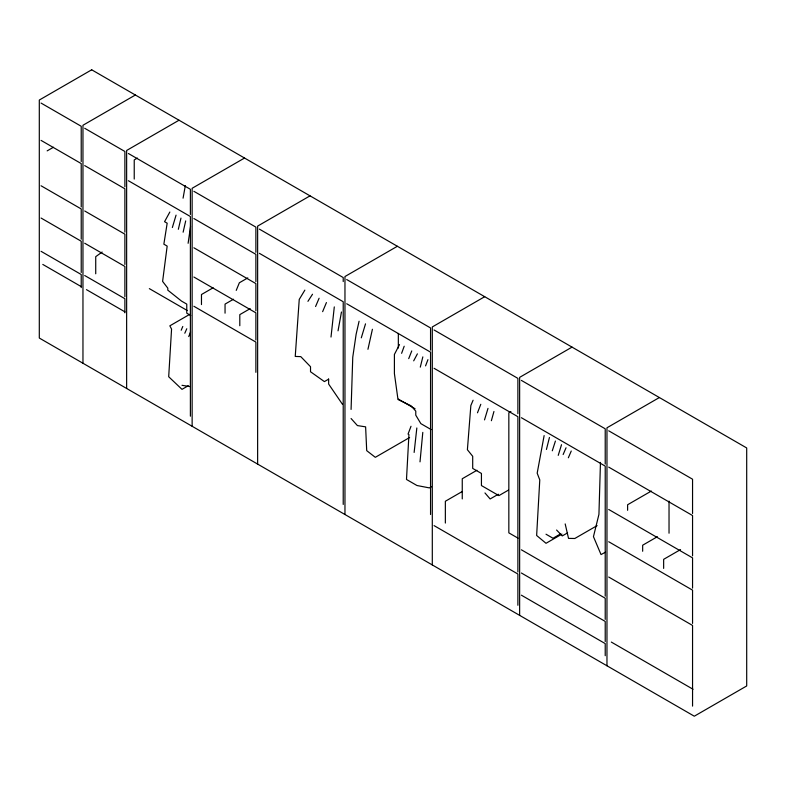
<?xml version="1.0" encoding="UTF-8"?>
<svg xmlns="http://www.w3.org/2000/svg" width="786" height="786" viewBox="0 0 786 786"><rect width="100%" height="100%" fill="white"/><g stroke="black" fill="none" stroke-linecap="round" stroke-linejoin="round"><path stroke-width="1.18" d="M600.465 462.394L598.932 514.378L593.45 536.651L601.035 554.582L605.426 552.194M351.077 409.437L352.757 357.217L356.127 334.256L359.084 321.228M420.009 461.863L422.799 432.379M331.004 337.047L334.296 306.904M414.134 452.441L416.835 427.967M188.119 243.296L190.556 226.388M183.069 198.18L185.329 185.614M338.039 330.827L341.468 312.003M544.128 435.591L537.182 473.172L539.776 479.922L536.642 535.482L546.015 543.293L561.951 534.097M367.946 349.298L372.417 329.265M183.128 232.194L185.692 220.905M178.343 229.296L180.986 218.086M420.294 367.15L422.839 356.883M546.437 449.454L549.434 437.497M491.378 420.707L493.942 411.491M172.36 227.518L176.064 215.138M361.295 337.852L365.519 323.852M484.51 419.891L487.998 408.376M558.237 455.369L561.509 444.709M552.293 450.791L555.417 441.044M401.617 353.327L404.191 346.233M411.009 426.277L408.062 434.069L408.936 434.57L406.49 479.46L416.963 485.512L429.392 487.9L431.485 486.701M425.56 365.883L427.928 359.664M477.485 412.797L480.796 404.289M408.72 358.632L411.756 350.929M188.738 336.565L190.566 331.957M236.232 290.388L239.357 282.773L247.806 277.89M322.633 311.669L326.426 302.571M181.193 330.248L182.784 326.475M473.093 400.231L470.853 405.507L467.395 449.73L472.7 456.302L472.7 468.407L481.435 473.447L481.435 485.552L498.894 495.632L508.444 490.12M315.579 306.511L319.106 298.238M563.14 454.524L566.038 447.774M568.347 457.776L571.255 451.026M184.808 333.225L186.773 328.745M399.524 344.573L394.405 354.437L394.405 373.596L397.991 399.514L411.039 405.802L415.774 411.127L415.774 415.165L420.854 423.634L431.18 429.598M413.691 360.843L417.395 353.847M169.845 212.024L164.559 221.691L167.172 223.204L163.861 244.171L167.172 246.087L162.604 281.398L167.791 288.128L167.791 290.152L181.517 301.087L186.763 304.113L186.763 313.182L190.752 315.491M304.86 290.122L299.24 299.427L295.241 356.431L300.773 356.628L310.519 366.708L310.519 371.749L324.402 381.603L328.558 379.206M307.935 301.343L312.514 294.229M135.369 95.008L82.962 125.259L82.962 363.25M47.16 150.873L53.448 147.247M179.031 120.219L126.634 150.47L126.634 388.461M137.393 158.065L134.229 159.902L134.229 179.061M244.534 158.035L192.138 188.286L192.138 426.277M102.141 252.041L95.725 256.668L95.725 273.803M310.038 195.852L257.631 226.103L257.631 464.094M213.134 287.784L201.471 294.524L201.471 304.604M189.76 314.331L169.845 325.826L171.564 329.098L168.695 376.74L181.998 389.355L188.286 385.73M233.511 299.22L225.051 304.103L225.051 313.182M250.194 308.633L239.799 314.636L239.799 325.728M397.362 246.273L344.966 276.525L344.966 514.516M484.697 296.695L432.3 326.947L432.3 564.938M409.624 437.517L375.315 457.324L366.708 450.653L365.618 426.857L357.414 425.58L351.077 418.516M572.031 347.117L519.634 377.368L519.634 615.359M510.92 411.599L508.837 412.797L508.837 532.859L518.092 538.194M476.925 470.274L462.256 478.743L462.256 498.914M462.129 491.574L445.357 501.262L445.357 523.063M659.366 397.539L606.969 427.79L606.969 665.781M498.344 494.227L490.14 498.963L484.962 492.95M560.438 533.959L553.01 538.253L546.015 534.215M567.571 532.869L562.265 535.934L556.586 530.029M651.358 491.044L627.611 504.75L627.611 510.301M597.114 525.608L574.812 538.489L568.524 538.381L565.183 523.918M657.401 536.7L642.663 545.209L642.663 551.261M680.548 549.581L663.649 559.337L663.649 568.416M181.998 385.317L190.35 386.633M41.049 103.074L81.223 126.271L81.223 161.562M84.711 128.285L124.886 151.482L124.886 186.773M128.383 153.496L190.389 189.298L190.389 214.509M193.877 191.312L255.882 227.115L255.882 252.326M259.38 229.129L343.217 277.537L343.217 281.565M346.714 279.551L430.551 327.959L430.551 350.143M434.049 329.973L517.886 378.38L517.886 413.672M521.383 380.395L605.22 428.802L605.22 464.094M608.718 430.816L692.554 479.214L692.554 513.504M259.38 253.328L343.217 301.736L343.217 504.435M346.714 303.75L430.551 352.157L430.551 514.516M128.383 180.721L190.389 216.523L190.389 416.197M193.877 218.537L255.882 254.34L255.882 281.565M608.718 467.12L692.554 515.528L692.554 555.859M41.049 140.389L81.223 163.576L81.223 206.944M84.711 165.6L124.886 188.787L124.886 232.155M521.383 417.71L605.22 466.108L605.22 596.201M434.049 368.29L517.886 416.698L517.886 572.002M193.877 247.786L255.882 283.589L255.882 310.814M608.718 509.475L692.554 557.873L692.554 588.134M41.049 185.771L81.223 208.958L81.223 239.219M84.711 210.982L124.886 234.169L124.886 264.43M193.877 277.026L255.882 312.828L255.882 340.053M398.335 399.101L415.077 408.769M608.718 541.741L692.554 590.148L692.554 623.426M41.049 218.036L81.223 241.233L81.223 272.496M84.711 243.247L124.886 266.444L124.886 296.695M193.877 306.275L255.882 342.077L255.882 372.328M149.34 288.629L187.176 310.47M608.718 577.042L692.554 625.44L692.554 706.123M84.711 275.522L124.886 298.709L124.886 312.828M41.049 251.314L81.223 274.51L81.223 287.617M42.798 264.43L81.223 286.615M86.46 289.641L124.886 311.826M521.383 549.807L605.22 598.215L605.22 619.397M521.383 573.004L605.22 621.412L605.22 641.582M434.049 525.608L517.886 574.016L517.886 605.279M611.331 642.083L693.056 689.263M521.383 595.189L605.22 643.596L605.22 655.701M342.49 404.328L328.636 384.049L328.636 378.96M669.033 501.114L669.033 533.213M398.335 333.411L398.335 348.011M91.697 69.797L39.3 100.048L39.3 338.039L694.303 716.203L746.7 685.952L746.7 447.961L91.697 69.797"/></g></svg>
